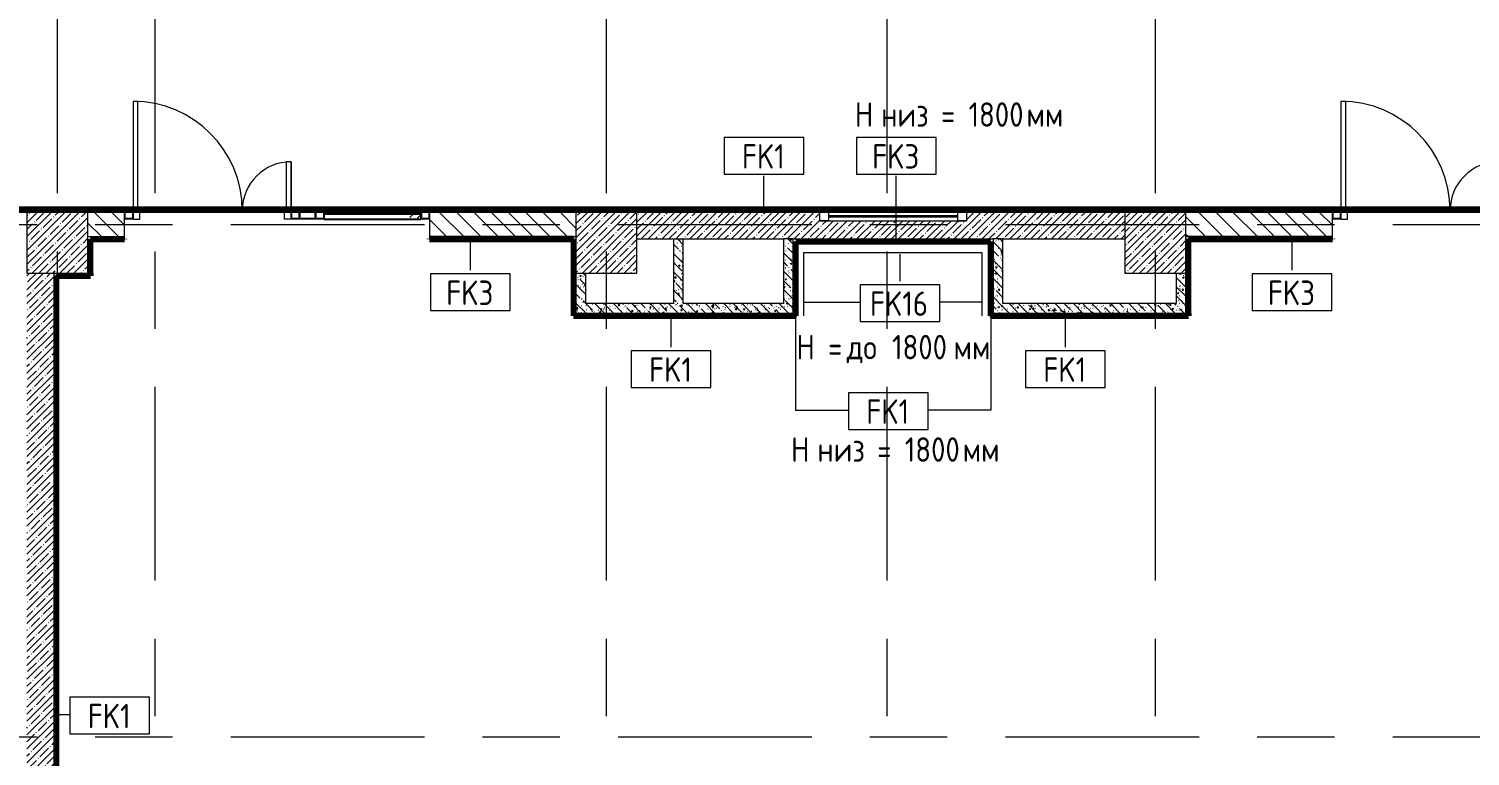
# Model space of a CAD drawing. Header units: millimetres. Extents: x 35144 to 233944, y -8553 to 29000.
# Drawn here: x 47425 to 59240, y 3441 to 9402 of the extents above; entities that cross this region are included whole.
import ezdxf

# ---------------------------------------------------------------- set-up
doc = ezdxf.new("R2010")
doc.units = ezdxf.units.MM
doc.linetypes.add('Осевая', pattern=[3175, 635, -476.25, 1587.5, -476.25])
for name, color, linetype, lineweight in [('A-DETL-2', 7, 'Continuous', 13), ('A-DETL-GENF', 7, 'Continuous', 9), ('A-DOOR', 7, 'Continuous', 9), ('A-GLAZ', 7, 'Continuous', 9), ('A-GLAZ-1', 7, 'Continuous', 13), ('A-GLAZ-CURT', 7, 'Continuous', 9), ('A-GLAZ-CURT-1', 7, 'Continuous', 25), ('A-GLAZ-CWMG', 7, 'Continuous', 9), ('A-GLAZ-CWMG-1', 7, 'Continuous', 25), ('A-WALL', 7, 'Continuous', 9), ('A-WALL-IDEN', 7, 'Continuous', 9), ('I-WALL', 7, 'Continuous', 9), ('S-COLS', 7, 'Continuous', 9), ('Оси-2', 7, 'Осевая', 9)]:
    doc.layers.add(name, color=color, linetype=linetype, lineweight=lineweight)
for name, color, linetype, lineweight, true_color in [('A-WALL-3', 7, 'Continuous', 9, 0xff80c0), ('A-WALL-6', 7, 'Continuous', 9, 0xe1dc04), ('G-ANNO-TEXT-1', 7, 'Continuous', 9, 0x3c3c3c), ('I-WALL-15', 7, 'Continuous', 80, 0xe1dc04), ('I-WALL-16', 7, 'Continuous', 53, 0xff80c0), ('I-WALL-17', 1, 'Continuous', 53, 0xff0000), ('I-WALL-3', 1, 'Continuous', 9, 0xff0000), ('I-WALL-6', 7, 'Continuous', 9, 0xc0c0c0), ('I-WALL-8', 7, 'Continuous', 80, 0xff80c0)]:
    doc.layers.add(name, color=color, linetype=linetype, lineweight=lineweight, true_color=true_color)
doc.styles.add('GOST Common', font='GOST_Common.ttf', dxfattribs={"width": 0.9, "height": 200})
pattern_1 = [(45, (0, 0), (-57.02463, 57.02463), []), (45, (57.025, 0), (-57.02463, 57.02463), [100.806, -20.161, 3.353, -16.808])]
pattern_2 = [(135, (0, 0), (-70.71068, -70.71068), [])]
pattern_3 = [(135, (0, 0), (-75.43415, -75.43415), [106.68, -17.78, 3.556, -17.78]), (135, (0, 75.39), (-75.43415, -75.43415), []), (50, (0, 0), (127.52922, -11.15758), [13.335, -146.685]), (355, (0, 0), (-24.66966, 133.74002), [10.668, -117.348]), (100.451, (10.63, -0.93), (102.85973, 122.58178), [11.333, -124.663]), (46.184, (0, 35.56), (189.75516, -29.43036), [20.002, -220.027]), (96.636, (15.81, 33.1), (166.1822, 173.1996), [17, -186.995]), (351.184, (0, 35.56), (166.1839, 173.1976), [16.002, -176.022]), (21, (17.78, 26.67), (106.13027, -71.58603), [13.335, -146.685]), (326, (17.78, 26.67), (43.26188, 128.93175), [10.668, -117.348]), (71.451, (26.62, 20.7), (149.39198, 57.34505), [11.333, -124.663]), (37.5, (0, 0), (2.162228, 59.188357), [3.353, -112.573, 3.353, -115.773, -117.793]), (37.5, (0, 0), (2.162228, 59.188357), [-235.052, 3.353, -114.44]), (7.5, (0, 0), (46.77386, 70.12615), [3.353, -64.567, 3.353, -109.906, -44.894]), (7.5, (0, 0), (46.77386, 70.12615), [-181.178, 3.353, -41.542]), (327.5, (-39.65, 0), (94.91367, -4.010093), [3.353, -41.097, 3.353, -135.331, -184.023]), (327.5, (-39.65, 0), (94.91367, -4.010093), [-183.134, 3.353, -180.67]), (317.5, (-57.43, 0), (103.69057, 17.79882), [3.353, -54.432, 3.353, -88.748, -130.683]), (317.5, (-57.43, 0), (103.69057, 17.79882), [-149.885, 3.353, -127.33])]
pattern_4 = [(0, (0, 0), (121.92, 30.48), [10.058, -81.382, 10.058, -81.382, -487.68]), (0, (0, 0), (121.92, 30.48), [-182.88, 10.058, -172.822, 10.058, -81.382, -213.36]), (0, (0, 0), (121.92, 30.48), [-457.2, 10.058, -50.902, 10.058, -142.342]), (120, (45.72, 15.24), (-87.356454, 90.345817), [10.058, -81.382, 10.058, -81.382, -487.68]), (120, (45.72, 15.24), (-87.356454, 90.345817), [-182.88, 10.058, -172.822, 10.058, -81.382, -213.36]), (120, (45.72, 15.24), (-87.356454, 90.345817), [-457.2, 10.058, -50.902, 10.058, -142.342]), (240, (60.96, 76.2), (-34.563546, -120.825817), [10.058, -81.382, 10.058, -81.382, -487.68]), (240, (60.96, 76.2), (-34.563546, -120.825817), [-182.88, 10.058, -172.822, 10.058, -81.382, -213.36]), (240, (60.96, 76.2), (-34.563546, -120.825817), [-457.2, 10.058, -50.902, 10.058, -142.342])]

# ---------------------------------------------------------------- blocks, each defined once
blk = doc.blocks.new('BSC_Колонна _Прямоугольная - 500х500-V2-План отделки стен 1 этажа в осях 17-23')
at = {"layer": 'S-COLS'}
h = blk.add_hatch(dxfattribs=at)
h.set_pattern_fill('FP_4', color=256, style=0, pattern_type=2)
h.set_pattern_definition([(45, (-47660, -7650), (-57.02463, 57.02463), []), (45, (-47602.975, -7650), (-57.02463, 57.02463), [100.806, -20.161, 3.353, -16.808])])
h.paths.add_polyline_path([(-250, -250), (250, -250), (250, 250), (-250, 250)])
for p, q in [((250, 250), (-250, 250)), ((-250, 250), (-250, -250)), ((250, -250), (250, 250)), ((-250, -250), (250, -250))]:
    blk.add_line(p, q, dxfattribs=at)
blk = doc.blocks.new('BSC_Колонна _Прямоугольная - 500х500-V3-План отделки стен 1 этажа в осях 17-23')
at = {"layer": 'S-COLS'}
h = blk.add_hatch(dxfattribs=at)
h.set_pattern_fill('FP_5', color=256, style=0, pattern_type=2)
h.set_pattern_definition([(45, (-52160, -7650), (-57.02463, 57.02463), []), (45, (-52102.975, -7650), (-57.02463, 57.02463), [100.806, -20.161, 3.353, -16.808])])
h.paths.add_polyline_path([(-250, -250), (250, -250), (250, 250), (-250, 250)])
for p, q in [((250, 250), (-250, 250)), ((-250, 250), (-250, -250)), ((250, -250), (250, 250)), ((-250, -250), (250, -250))]:
    blk.add_line(p, q, dxfattribs=at)
blk = doc.blocks.new('BSC_Колонна _Прямоугольная - 500х500-V19-План отделки стен 1 этажа в осях 17-23')
at = {"layer": 'S-COLS'}
h = blk.add_hatch(dxfattribs=at)
h.set_pattern_fill('FP_35', color=256, style=0, pattern_type=2)
h.set_pattern_definition([(45, (-56660, -7650), (-57.02463, 57.02463), []), (45, (-56602.975, -7650), (-57.02463, 57.02463), [100.806, -20.161, 3.353, -16.808])])
h.paths.add_polyline_path([(-250, -250), (250, -250), (250, 250), (-250, 250)])
for p, q in [((250, 250), (-250, 250)), ((-250, 250), (-250, -250)), ((250, -250), (250, 250)), ((-250, -250), (250, -250))]:
    blk.add_line(p, q, dxfattribs=at)
blk = doc.blocks.new('Прямоугольный импост - 50 x 70 мм-31700031-План отделки стен 1 этажа в осях 17-23')
at = {"layer": 'A-GLAZ-CWMG-1'}
for p, q in [((-70, 35), (0, 35)), ((-70, -35), (-70, 35)), ((0, 35), (0, -35)), ((0, -35), (-70, -35))]:
    blk.add_line(p, q, dxfattribs=at)
blk = doc.blocks.new('Дверь_Витражная_остекление_ - ДВН_ДАО_Главный вход_1200 в свету-31742133-План отделки стен 1 этажа в осях 17-23')
at = {"layer": 'A-DETL-GENF'}
for p, q in [((-607.5, 925), (-647.5, 925)), ((-647.5, 925), (-647.5, 35)), ((-607.5, 30), (-607.5, 925)), ((647.5, 430), (607.5, 430)), ((607.5, 430), (607.5, 30)), ((647.5, 35), (647.5, 430)), ((-647.5, 30), (-607.5, 30)), ((-592.5, 30), (-647.5, 30)), ((-592.5, -40), (-592.5, 30)), ((592.5, -40), (592.5, 30)), ((592.5, 30), (647.5, 30)), ((607.5, 30), (647.5, 30)), ((-647.5, -35), (-647.5, -40)), ((-647.5, -40), (-592.5, -40)), ((647.5, -40), (592.5, -40)), ((647.5, -35), (647.5, -40))]:
    blk.add_line(p, q, dxfattribs=at)
at = {"layer": 'A-DOOR'}
for p, q in [((-647.5, 925), (-647.5, 35)), ((647.5, 430), (647.5, 35))]:
    blk.add_line(p, q, dxfattribs=at)
for centre, radius, start, end in [((-647.5, 30), 895, 360, 90), ((647.5, 30), 400, 90, 180)]:
    blk.add_arc(centre, radius, start, end, dxfattribs=at)
blk = doc.blocks.new('Системная панель - Стемалит - 40мм-31720939-План отделки стен 1 этажа в осях 17-23')
at = {"layer": 'A-GLAZ-CURT-1'}
for p, q in [((65, 35), (-65, 35)), ((-65, 35), (-65, -35)), ((65, -35), (65, 35)), ((-65, -35), (65, -35))]:
    blk.add_line(p, q, dxfattribs=at)
blk = doc.blocks.new('Прямоугольный импост - 50 x 70 мм-31687886-План отделки стен 1 этажа в осях 17-23')
at = {"layer": 'A-GLAZ-CWMG-1'}
for p, q in [((-35, 35), (35, 35)), ((-35, -35), (-35, 35)), ((35, 35), (35, -35)), ((35, -35), (-35, -35))]:
    blk.add_line(p, q, dxfattribs=at)
blk = doc.blocks.new('Прямоугольный импост - 50 x 70 мм-31701779-План отделки стен 1 этажа в осях 17-23')
at = {"layer": 'A-GLAZ-CWMG-1'}
for p, q in [((0, 35), (-70, 35)), ((-70, 35), (-70, -35)), ((0, -35), (0, 35)), ((-70, -35), (0, -35))]:
    blk.add_line(p, q, dxfattribs=at)
blk = doc.blocks.new('Системная панель - Стекло - 40мм-V85-План отделки стен 1 этажа в осях 17-23')
at = {"layer": 'A-GLAZ-CURT'}
h = blk.add_hatch(dxfattribs=at)
h.set_pattern_fill('FP_84', color=256, style=0, pattern_type=2)
h.set_pattern_definition([(45, (-50342.5, -7783), (-282.8427, 282.8427), [200, -600]), (45, (-50542.5, -7883), (-282.8427, 282.8427), [600, -200]), (45, (-50142.5, -7983), (-282.8427, 282.8427), [200, -600])])
h.paths.add_polyline_path([(398, -40), (398, 0), (-398, 0), (-398, -40), (-92, -40)])
at = {"layer": 'A-GLAZ-CURT-1'}
for p, q in [((398, 0), (-398, 0)), ((-398, 0), (-398, -40)), ((398, -40), (398, 0)), ((-398, -40), (398, -40))]:
    blk.add_line(p, q, dxfattribs=at)
blk = doc.blocks.new('Прямоугольный импост - 50 x 70 мм-31702100-План отделки стен 1 этажа в осях 17-23')
at = {"layer": 'A-GLAZ-CWMG-1'}
for p, q in [((-35, 35), (35, 35)), ((-35, -35), (-35, 35)), ((35, 35), (35, -35)), ((35, -35), (-35, -35))]:
    blk.add_line(p, q, dxfattribs=at)
blk = doc.blocks.new('Прямоугольный импост - 50 x 70 мм-31720914-План отделки стен 1 этажа в осях 17-23')
at = {"layer": 'A-GLAZ-CWMG'}
blk.add_line((41770, 7918), (40975, 7918), dxfattribs=at)
blk = doc.blocks.new('120_Окно_СКБ_1Ст - 120_Окно_СКБ_1Ст 400х1200 EI30-24228621-План отделки стен 1 этажа в осях 17-23')
at = {"layer": 'A-GLAZ'}
for p, q in [((600, 110), (-600, 110)), ((-600, 40), (600, 40)), ((530, 80), (-530, 80)), ((530, 70), (-530, 70))]:
    blk.add_line(p, q, dxfattribs=at)
at = {"layer": 'A-GLAZ-1'}
for p, q in [((-600, 40), (-600, 110)), ((-600, 110), (-530, 110)), ((-530, 40), (-600, 40)), ((-530, 110), (-530, 40)), ((530, 40), (530, 110)), ((530, 110), (600, 110)), ((600, 40), (530, 40)), ((600, 110), (600, 40))]:
    blk.add_line(p, q, dxfattribs=at)
blk = doc.blocks.new('М_стена_0001 - Типоразмер_без рамки-25382661-План отделки стен 1 этажа в осях 17-23')
at = {"layer": 'A-WALL-IDEN'}
for p, q in [((3.26, 1.52), (-3.27, 1.52)), ((-3.27, 1.52), (-3.27, -1.48)), ((3.26, -1.48), (3.26, 1.52)), ((-3.27, -1.48), (3.26, -1.48))]:
    blk.add_line(p, q, dxfattribs=at)

msp = doc.modelspace()

# ---------------------------------------------------------------- hatches: boundary and pattern name
at = {"layer": 'I-WALL'}
h = msp.add_hatch(dxfattribs=at)
h.set_pattern_fill('FP_80', color=256, style=0, pattern_type=2)
h.set_pattern_definition(pattern_4)
h.paths.add_polyline_path([(60610, 7900), (65880, 7900), (65880, 7908), (65910, 7908), (65910, 7920), (60610, 7920)])
h.paths.add_polyline_path([(75460, 7900), (75459, 7920), (73730, 7920), (73730, 7908), (73760, 7908), (73760, 7900), (75384.2, 7900)])
h.paths.add_polyline_path([(69446.9, 7900), (70680, 7900), (70680, 7908), (70710, 7908), (70710, 7920), (69360, 7920), (69360, 7908), (69390, 7908), (69390, 7900)])
h.paths.add_polyline_path([(67962.6, 7900), (68230, 7900.4), (68230, 7908), (68260, 7908), (68260, 7920), (66860, 7920), (66860, 7908), (66890, 7908), (66890, 7900)])
h.paths.add_polyline_path([(58110, 7900), (58110, 7920), (50710, 7920), (50710, 7900), (56910, 7900)])
h.paths.add_polyline_path([(72250, 7900), (72250, 7908), (72280, 7908), (72280, 7920), (71660, 7920), (71660, 7908), (71690, 7908), (71690, 7900)])
h.paths.add_polyline_path([(38760, 7900), (39340, 7900), (39340, 7920), (38760, 7920)])
h.paths.add_polyline_path([(46110, 7900), (48210, 7900), (48210, 7920), (41840, 7920), (41840, 7900), (44910, 7900)])
h = msp.add_hatch(dxfattribs=at)
h.set_pattern_fill('FP_21', color=256, style=0, pattern_type=2)
h.set_pattern_definition(pattern_2)
h.paths.add_polyline_path([(51910, 7700), (51910, 7900), (50710, 7900), (50710, 7700)])
h.paths.add_polyline_path([(47910, 7700), (48210, 7700), (48210, 7900), (47910, 7900)])
h = msp.add_hatch(dxfattribs=at)
h.set_pattern_fill('FP_1', color=256, style=0, pattern_type=2)
h.set_pattern_definition(pattern_1)
h.paths.add_polyline_path([(55110, 7680), (56410, 7680), (56410, 7900), (55110, 7900), (55110, 7830), (53910, 7830), (53910, 7900), (52410, 7900), (52410, 7680), (53910, 7680)])
h = msp.add_hatch(dxfattribs=at)
h.set_pattern_fill('FP_21', color=256, style=0, pattern_type=2)
h.set_pattern_definition(pattern_2)
h.paths.add_polyline_path([(60910, 7700), (60910, 7900), (60610, 7900), (60610, 7700)])
h.paths.add_polyline_path([(56910, 7700), (58110, 7700), (58110, 7900), (56910, 7900)])
h = msp.add_hatch(dxfattribs=at)
h.set_pattern_fill('FP_80', color=256, style=0, pattern_type=2)
h.set_pattern_definition(pattern_4)
h.paths.add_polyline_path([(47910, 7400), (47930, 7400), (47930, 7700), (47910, 7700)])
h = msp.add_hatch(dxfattribs=at)
h.set_pattern_fill('FP_80', color=256, style=0, pattern_type=2)
h.set_pattern_definition(pattern_4)
h.paths.add_polyline_path([(51910, 7680), (51910, 7700), (50710, 7700), (50710, 7680), (51890, 7680)])
h.paths.add_polyline_path([(47930, 7680), (48210, 7680), (48210, 7700), (47930, 7700)])
h = msp.add_hatch(dxfattribs=at)
h.set_pattern_fill('FP_80', color=256, style=0, pattern_type=2)
h.set_pattern_definition(pattern_4)
h.paths.add_polyline_path([(51910, 7050), (51910, 7680), (51890, 7679), (51890, 7050)])
h = msp.add_hatch(dxfattribs=at)
h.set_pattern_fill('FP_20', color=256, style=0, pattern_type=2)
h.set_pattern_definition(pattern_3)
h.paths.add_polyline_path([(52790, 7150), (52790, 7680), (52710, 7680), (52710, 7150)])
h = msp.add_hatch(dxfattribs=at)
h.set_pattern_fill('FP_20', color=256, style=0, pattern_type=2)
h.set_pattern_definition(pattern_3)
h.paths.add_polyline_path([(53690, 7150), (53690, 7680), (53610, 7680), (53610, 7150)])
h = msp.add_hatch(dxfattribs=at)
h.set_pattern_fill('FP_80', color=256, style=0, pattern_type=2)
h.set_pattern_definition(pattern_4)
h.paths.add_polyline_path([(53710, 7070), (53710, 7680), (53690, 7680), (53690, 7070)])
h = msp.add_hatch(dxfattribs=at)
h.set_pattern_fill('FP_80', color=256, style=0, pattern_type=2)
h.set_pattern_definition(pattern_4)
h.paths.add_polyline_path([(53711, 7660), (55330, 7660), (55330, 7680), (53710, 7680), (53710, 7660)])
h = msp.add_hatch(dxfattribs=at)
h.set_pattern_fill('FP_20', color=256, style=0, pattern_type=2)
h.set_pattern_definition(pattern_3)
h.paths.add_polyline_path([(55410, 7070), (55410, 7680), (55330, 7680), (55330, 7070)])
h = msp.add_hatch(dxfattribs=at)
h.set_pattern_fill('FP_80', color=256, style=0, pattern_type=2)
h.set_pattern_definition(pattern_4)
h.paths.add_polyline_path([(56910, 7070), (56930, 7070), (56930, 7700), (56910, 7700), (56910, 7400)])
h = msp.add_hatch(dxfattribs=at)
h.set_pattern_fill('FP_80', color=256, style=0, pattern_type=2)
h.set_pattern_definition(pattern_4)
h.paths.add_polyline_path([(60889, 7680), (60910, 7680), (60910, 7700), (60610, 7700), (60610, 7680)])
h.paths.add_polyline_path([(56930, 7680), (58110, 7680), (58110, 7700), (56930, 7700)])
h = msp.add_hatch(dxfattribs=at)
h.set_pattern_fill('FP_80', color=256, style=0, pattern_type=2)
h.set_pattern_definition(pattern_4)
h.paths.add_polyline_path([(55310, 7050), (55330, 7050), (55330, 7660), (55310, 7659)])
h = msp.add_hatch(dxfattribs=at)
h.set_pattern_fill('FP_1', color=256, style=0, pattern_type=2)
h.set_pattern_definition(pattern_1)
h.paths.add_polyline_path([(47630, 400), (47630, 7400), (47410, 7400), (47410, 400), (47553.1, 400)])
h = msp.add_hatch(dxfattribs=at)
h.set_pattern_fill('FP_80', color=256, style=0, pattern_type=2)
h.set_pattern_definition(pattern_4)
h.paths.add_polyline_path([(47650, 800), (47650, 7400), (47630, 7400), (47630, 800)])
h = msp.add_hatch(dxfattribs=at)
h.set_pattern_fill('FP_80', color=256, style=0, pattern_type=2)
h.set_pattern_definition(pattern_4)
h.paths.add_polyline_path([(47663, 7380), (47930, 7380), (47930, 7400), (47650, 7400), (47650, 7380)])
h = msp.add_hatch(dxfattribs=at)
h.set_pattern_fill('FP_20', color=256, style=0, pattern_type=2)
h.set_pattern_definition(pattern_3)
h.paths.add_polyline_path([(51990, 7070), (51990, 7400), (51910, 7400), (51910, 7070)])
h = msp.add_hatch(dxfattribs=at)
h.set_pattern_fill('FP_20', color=256, style=0, pattern_type=2)
h.set_pattern_definition(pattern_3)
h.paths.add_polyline_path([(56830, 7150), (56910, 7150), (56910, 7400), (56830, 7400)])
h = msp.add_hatch(dxfattribs=at)
h.set_pattern_fill('FP_20', color=256, style=0, pattern_type=2)
h.set_pattern_definition(pattern_3)
h.paths.add_polyline_path([(53690, 7070), (53690, 7150), (51990, 7150), (51990, 7070), (53119.3, 7070)])
h = msp.add_hatch(dxfattribs=at)
h.set_pattern_fill('FP_20', color=256, style=0, pattern_type=2)
h.set_pattern_definition(pattern_3)
h.paths.add_polyline_path([(56910, 7070), (56910, 7150), (55410, 7150), (55410, 7070), (56088, 7070)])
h = msp.add_hatch(dxfattribs=at)
h.set_pattern_fill('FP_80', color=256, style=0, pattern_type=2)
h.set_pattern_definition(pattern_4)
h.paths.add_polyline_path([(53710, 7050), (53710, 7070), (51910, 7070), (51910, 7050), (53119.3, 7050)])
h = msp.add_hatch(dxfattribs=at)
h.set_pattern_fill('FP_80', color=256, style=0, pattern_type=2)
h.set_pattern_definition(pattern_4)
h.paths.add_polyline_path([(56930, 7050), (56930, 7070), (55330, 7070), (55330, 7050), (56088, 7050)])
at = {"layer": 'I-WALL-3'}
for points in [[(53710, 7050), (53718, 7050), (53718, 7660), (53710, 7660), (53710, 7070)], [(55310, 7652), (55310, 7660), (53718, 7660), (53718, 7652), (55302, 7652)], [(55310, 7050), (55310, 7652), (55302, 7652), (55302, 7050)]]:
    msp.add_hatch(color=256, dxfattribs=at).paths.add_polyline_path(points)

# ---------------------------------------------------------------- linework, layer by layer
at = {"layer": 'A-DETL-2'}
for p, q in [((53778, 7049), (53778, 7569)), ((53778, 7569), (55238, 7569)), ((55238, 7569), (55238, 7050))]:
    msp.add_line(p, q, dxfattribs=at)
at = {"layer": 'A-WALL'}
for p, q in [((47930, 7679), (47930, 7680)), ((47930, 7680), (48210, 7680)), ((51890, 7680), (51890, 7679)), ((53690, 7680), (53610, 7680)), ((55410, 7680), (55330, 7680)), ((56930, 7070), (56930, 7680)), ((53710, 7660), (53711, 7660)), ((55310, 7660), (55310, 7659)), ((47650, 7379), (47650, 7380)), ((47650, 7380), (47930, 7380))]:
    msp.add_line(p, q, dxfattribs=at)
at = {"layer": 'A-WALL-3'}
for p, q in [((56931, 7680), (56930, 7680)), ((47930, 7679), (47930, 7400)), ((47931, 7679), (47930, 7679)), ((51890, 7679), (51889, 7679)), ((51890, 7050), (51890, 7679)), ((55310, 7659), (55309, 7659)), ((55310, 7050), (55310, 7659)), ((47650, 7379), (47650, 820))]:
    msp.add_line(p, q, dxfattribs=at)
at = {"layer": 'A-WALL-6'}
for p, q in [((55310, 7660), (53711, 7660)), ((53711, 7660), (53711, 7659))]:
    msp.add_line(p, q, dxfattribs=at)
at = {"layer": 'A-WALL-IDEN'}
for p, q in [((53450.1, 7920.5), (53450.1, 8197.2)), ((54535.1, 7659.5), (54535.1, 8197.2)), ((51043.7, 7679.5), (51043.7, 7423.7)), ((57778.7, 7679.5), (57778.7, 7423.7)), ((54565.1, 7556.8), (54565.1, 7334.3)), ((53708.4, 7285.8), (53708.4, 6277.7)), ((55309.5, 7315.8), (55309.5, 6277.7)), ((53778.6, 7162.3), (54238.6, 7162.3)), ((55234.7, 7162.3), (54891.7, 7162.3)), ((52688.9, 7049.5), (52688.9, 6793.7)), ((55920.4, 7049.5), (55920.4, 6793.7)), ((53708.4, 6277.7), (54143.2, 6277.7)), ((55309.5, 6277.7), (54796.4, 6277.7)), ((47650.5, 3782.6), (47761.4, 3782.6))]:
    msp.add_line(p, q, dxfattribs=at)
at = {"layer": 'I-WALL-15'}
for p, q in [((48210, 7679), (48210, 7680)), ((51890, 7680), (50710, 7680)), ((50710, 7680), (50710, 7679)), ((58110, 7680), (56931, 7680)), ((58110, 7679), (58110, 7680)), ((47931, 7679), (48210, 7679)), ((50710, 7679), (51889, 7679)), ((53711, 7659), (55309, 7659)), ((56931, 7679), (58110, 7679))]:
    msp.add_line(p, q, dxfattribs=at)
at = {"layer": 'I-WALL-16'}
for p, q in [((53718, 7049), (53711, 7049)), ((55309, 7049), (55302, 7049))]:
    msp.add_line(p, q, dxfattribs=at)
at = {"layer": 'I-WALL-17'}
for p, q in [((55302, 7652), (53718, 7652)), ((53718, 7652), (53718, 7049)), ((55302, 7049), (55302, 7652)), ((53710, 7050), (53711, 7050))]:
    msp.add_line(p, q, dxfattribs=at)
at = {"layer": 'I-WALL-6'}
for p, q in [((48210, 7680), (48210, 7920)), ((50710, 7920), (50710, 7680)), ((58110, 7680), (58110, 7920)), ((48210, 7900), (47910, 7900)), ((51910, 7900), (50710, 7900)), ((53910, 7900), (52410, 7900)), ((56410, 7900), (55110, 7900)), ((58110, 7900), (56910, 7900)), ((47910, 7700), (48210, 7700)), ((50710, 7700), (51910, 7700)), ((52410, 7680), (53610, 7680)), ((52710, 7680), (52710, 7150)), ((52790, 7150), (52790, 7680)), ((53610, 7680), (53610, 7150)), ((53690, 7070), (53690, 7680)), ((53690, 7680), (55330, 7680)), ((55330, 7680), (55330, 7070)), ((55410, 7150), (55410, 7680)), ((55410, 7680), (56410, 7680)), ((56910, 7700), (58110, 7700)), ((47630, 7400), (47630, 400)), ((51910, 7400), (51910, 7070)), ((51990, 7150), (51990, 7400)), ((56830, 7400), (56830, 7150)), ((56910, 7070), (56910, 7400)), ((52710, 7150), (51990, 7150)), ((53610, 7150), (52790, 7150)), ((56830, 7150), (55410, 7150)), ((51910, 7070), (53690, 7070)), ((55330, 7070), (56910, 7070))]:
    msp.add_line(p, q, dxfattribs=at)
at = {"layer": 'I-WALL-8'}
for p, q in [((65280, 7921), (38761, 7921)), ((39340, 7920), (65280, 7920)), ((56931, 7049), (56931, 7680)), ((47931, 7379), (47931, 7679)), ((51889, 7679), (51889, 7049)), ((53710, 7660), (53710, 7050)), ((53711, 7049), (53711, 7659)), ((55309, 7659), (55309, 7049)), ((47651, 7379), (47931, 7379)), ((47651, 821), (47651, 7379)), ((47930, 7400), (47930, 7380)), ((51889, 7049), (53711, 7049)), ((53710, 7050), (51890, 7050)), ((55309, 7049), (56931, 7049)), ((56930, 7050), (55310, 7050)), ((56930, 7070), (56930, 7050))]:
    msp.add_line(p, q, dxfattribs=at)
at = {"layer": 'Оси-2'}
for p, q in [((47660, 593.7), (47660, 24898.1)), ((48460, 593.7), (48460, 24898.1)), ((52160, 593.7), (52160, 24898.1)), ((54460, 593.7), (54460, 24898.1)), ((56660, 593.7), (56660, 24898.1)), ((38443.7, 7800), (82200, 7800)), ((38443.7, 3600), (82200, 3600))]:
    msp.add_line(p, q, dxfattribs=at)

# ---------------------------------------------------------------- block references
at = {"layer": 'A-DOOR'}
for p in [(48927.5, 7883), (58827.5, 7883)]:
    msp.add_blockref('Дверь_Витражная_остекление_ - ДВН_ДАО_Главный вход_1200 в свету-31742133-План отделки стен 1 этажа в осях 17-23', p, dxfattribs=at)
at = {"layer": 'A-GLAZ'}
msp.add_blockref('120_Окно_СКБ_1Ст - 120_Окно_СКБ_1Ст 400х1200 EI30-24228621-План отделки стен 1 этажа в осях 17-23', (54510, 7790), dxfattribs=at)
at = {"layer": 'A-GLAZ-CURT'}
for name, p in [('Системная панель - Стемалит - 40мм-31720939-План отделки стен 1 этажа в осях 17-23', (49710, 7883)), ('Системная панель - Стекло - 40мм-V85-План отделки стен 1 этажа в осях 17-23', (50242.5, 7883))]:
    msp.add_blockref(name, p, dxfattribs=at)
at = {"layer": 'A-GLAZ-CWMG', "rotation": 180}
for p in [(48210, 7883), (58110, 7883)]:
    msp.add_blockref('Прямоугольный импост - 50 x 70 мм-31701779-План отделки стен 1 этажа в осях 17-23', p, dxfattribs=at)
at = {"layer": 'A-GLAZ-CWMG', "extrusion": (0, 0, -1), "rotation": 180}
for name, p in [('Прямоугольный импост - 50 x 70 мм-31687886-План отделки стен 1 этажа в осях 17-23', (-49610, 7883)), ('Прямоугольный импост - 50 x 70 мм-31702100-План отделки стен 1 этажа в осях 17-23', (-49810, 7883)), ('Прямоугольный импост - 50 x 70 мм-31700031-План отделки стен 1 этажа в осях 17-23', (-50710, 7883))]:
    msp.add_blockref(name, p, dxfattribs=at)
at = {"layer": 'A-GLAZ-CWMG'}
msp.add_blockref('Прямоугольный импост - 50 x 70 мм-31720914-План отделки стен 1 этажа в осях 17-23', (8870, 0), dxfattribs=at)
at = {"layer": 'A-WALL-IDEN', "xscale": 99.99999999999993, "yscale": 99.99999999999993, "zscale": 99.99999999999993}
for p in [(53450.8, 8358.8), (54535.9, 8358.8), (51044.5, 7241.2), (57779.4, 7241.2), (54565.9, 7151.8), (52689.7, 6611.2), (55921.2, 6611.2), (54470.6, 6267.2), (48088.8, 3772.1)]:
    msp.add_blockref('М_стена_0001 - Типоразмер_без рамки-25382661-План отделки стен 1 этажа в осях 17-23', p, dxfattribs=at)
at = {"layer": 'S-COLS'}
for name, p in [('BSC_Колонна _Прямоугольная - 500х500-V2-План отделки стен 1 этажа в осях 17-23', (47660, 7650)), ('BSC_Колонна _Прямоугольная - 500х500-V3-План отделки стен 1 этажа в осях 17-23', (52160, 7650)), ('BSC_Колонна _Прямоугольная - 500х500-V19-План отделки стен 1 этажа в осях 17-23', (56660, 7650))]:
    msp.add_blockref(name, p, dxfattribs=at)

# ---------------------------------------------------------------- texts
at = {"layer": 'A-WALL-IDEN', "char_height": 200, "attachment_point": 1, "style": 'GOST Common'}
for s, insert, width in [('FK1', (53270.6, 8456.8), 447.342), ('FK3', (54338.1, 8456.8), 490.633), ('FK3', (50846.7, 7339.2), 490.633), ('FK3', (57581.6, 7339.2), 490.633), ('FK16', (54320.4, 7249.9), 606.076), ('FK1', (52509.4, 6709.2), 447.342), ('FK1', (55741, 6709.2), 447.342), ('FK1', (54290.3, 6365.2), 447.342), ('FK1', (47908.5, 3870.2), 447.342)]:
    msp.add_mtext(s, dxfattribs=dict(at, insert=insert, width=width))
at = {"layer": 'G-ANNO-TEXT-1', "char_height": 200, "attachment_point": 1, "style": 'GOST Common'}
for s, insert, width in [('H ', (54197.4, 8800.1), 259.747), ('низ', (54411.7, 8800.1), 461.772), (' = 1800 ', (54792.7, 8800.1), 981.265), ('\\fGOST Common|b0|i0|c204|p34|;\\W.9; ', (55900, 8800.1), 79.367), ('мм', (55602.4, 8800.1), 360.759), ('H = ', (53718.7, 6893.7), 497.848), (' 1800 ', (54391.4, 6893.7), 743.164), ('до', (54129.5, 6893.7), 317.468), ('мм', (55004.6, 6893.7), 360.759), ('H ', (53674.7, 6054.5), 259.747), ('низ', (53889.1, 6054.5), 461.772), (' = 1800 ', (54270.1, 6054.5), 981.265), ('мм', (55079.7, 6054.5), 360.759)]:
    msp.add_mtext(s, dxfattribs=dict(at, insert=insert, width=width))

doc.saveas('drawing.dxf')
